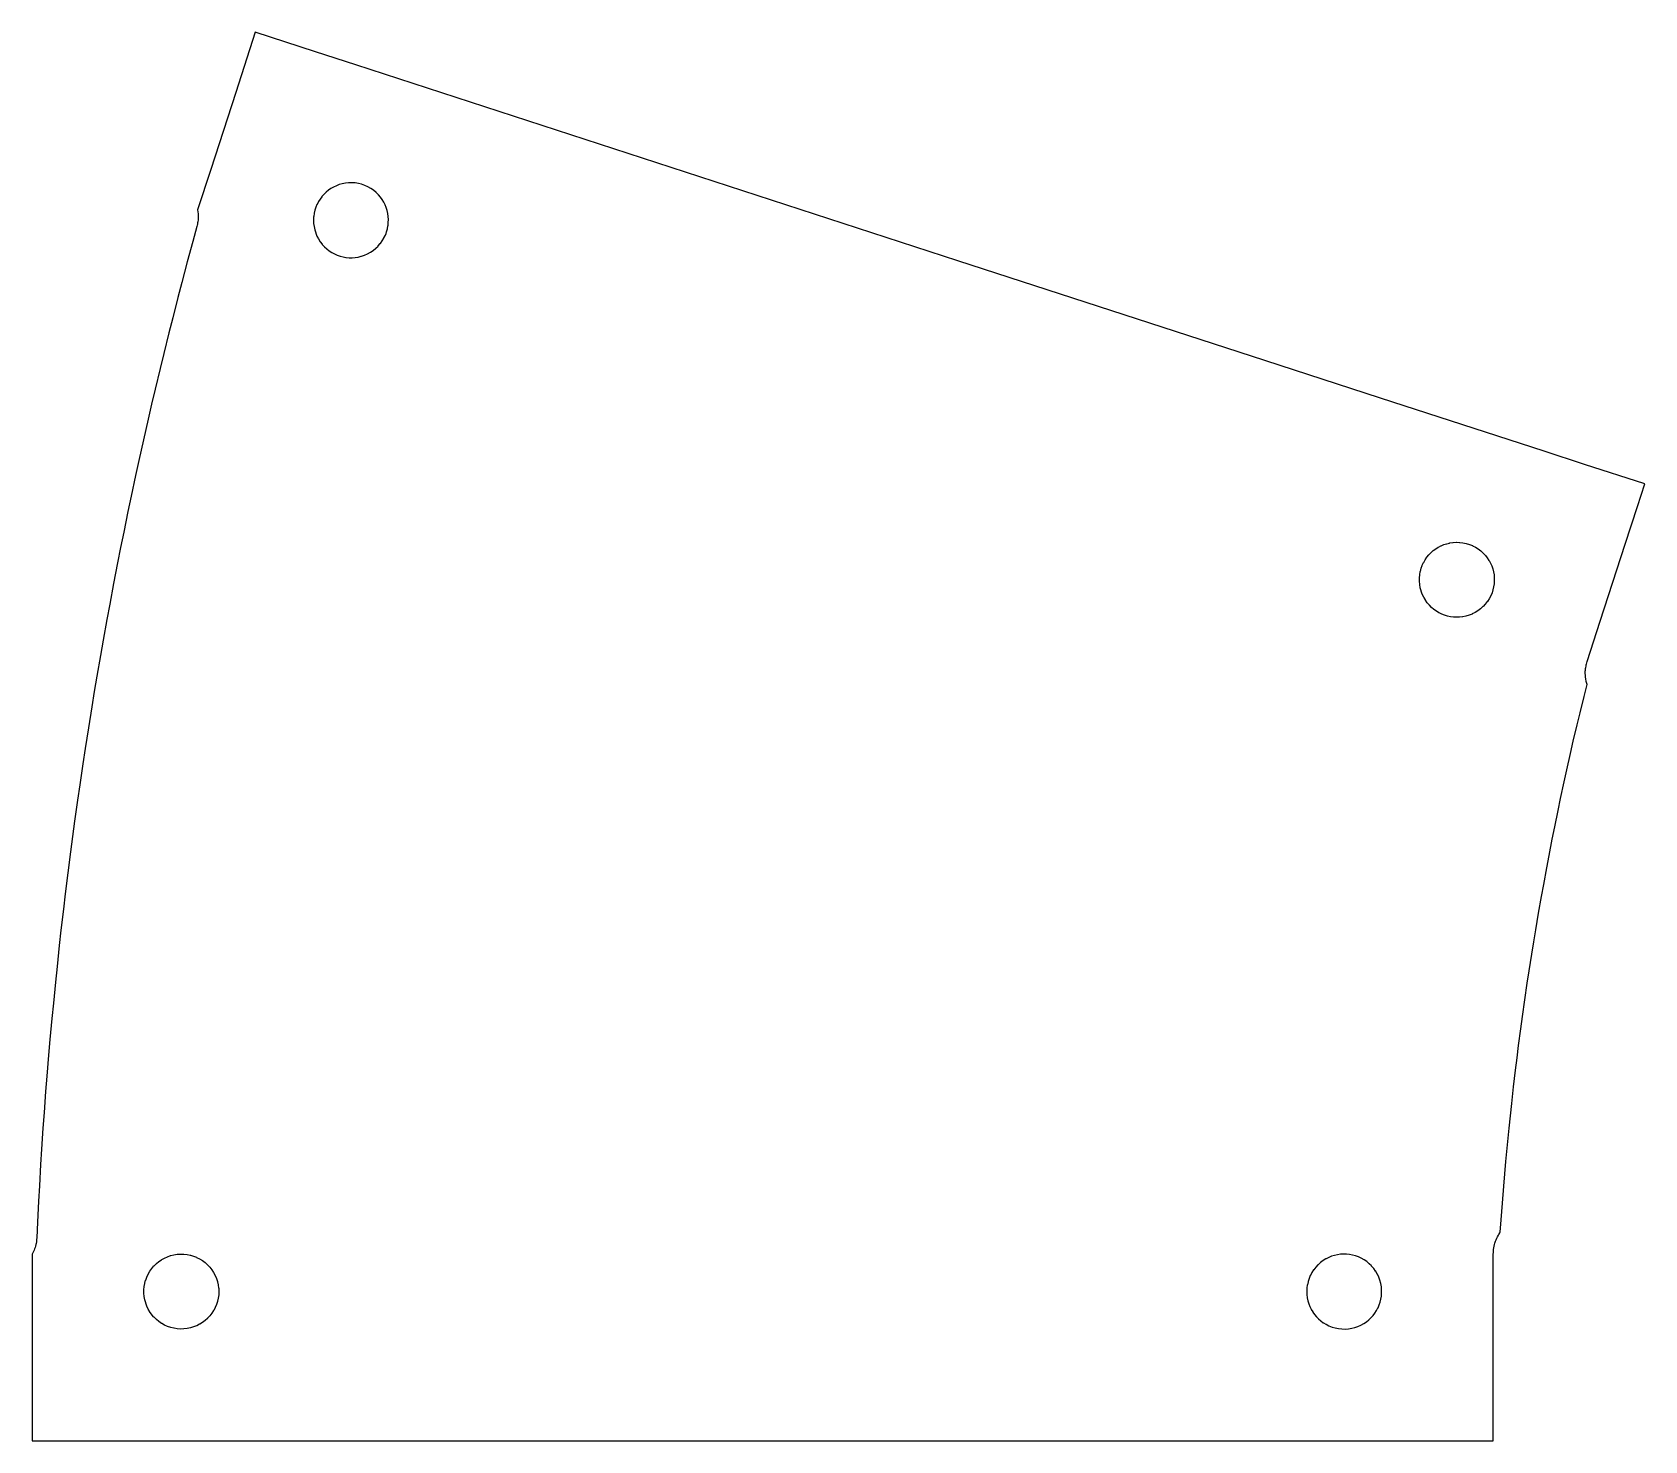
# Model space of a CAD drawing. Header units: millimetres. Extents: x 0 to 215, y 0 to 188.
import ezdxf

# ---------------------------------------------------------------- set-up
doc = ezdxf.new("R2010")
doc.units = ezdxf.units.MM
doc.layers.add('Mesh_cs002', color=7, linetype='CONTINUOUS')

msp = doc.modelspace()

# ---------------------------------------------------------------- linework, layer by layer
at = {"layer": 'Mesh_cs002'}
for p, q in [((29.7585, 187.887, 5.1), (27.1493, 179.857, 5.1)), ((37.7885, 185.278, 5.1), (29.7585, 187.887, 5.1)), ((43.1779, 183.527, 5.1), (37.7885, 185.278, 5.1)), ((123.542, 157.415, 5.1), (43.1779, 183.527, 5.1)), ((27.1493, 179.857, 5.1), (23.815, 169.595, 5.1)), ((23.815, 169.595, 5.1), (22.0639, 164.206, 5.1)), ((38.6428, 165.951, 5.1), (38.4074, 165.633, 5.1)), ((38.6494, 165.958, 5.1), (38.6428, 165.951, 5.1)), ((38.9102, 166.256, 5.1), (38.6494, 165.958, 5.1)), ((38.9175, 166.263, 5.1), (38.9102, 166.256, 5.1)), ((39.2099, 166.546, 5.1), (38.9175, 166.263, 5.1)), ((39.525, 166.804, 5.1), (39.2099, 166.546, 5.1)), ((39.8606, 167.036, 5.1), (39.525, 166.804, 5.1)), ((40.2154, 167.241, 5.1), (39.8606, 167.036, 5.1)), ((40.5863, 167.416, 5.1), (40.2154, 167.241, 5.1)), ((40.9712, 167.561, 5.1), (40.5863, 167.416, 5.1)), ((41.3568, 167.671, 5.1), (40.9712, 167.561, 5.1)), ((41.7872, 167.756, 5.1), (41.3568, 167.671, 5.1)), ((42.2221, 167.802, 5.1), (41.7872, 167.756, 5.1)), ((42.6604, 167.81, 5.1), (42.2221, 167.802, 5.1)), ((43.0987, 167.78, 5.1), (42.6604, 167.81, 5.1)), ((43.5336, 167.711, 5.1), (43.0987, 167.78, 5.1)), ((43.9617, 167.604, 5.1), (43.5336, 167.711, 5.1)), ((44.3795, 167.459, 5.1), (43.9617, 167.604, 5.1)), ((44.7837, 167.278, 5.1), (44.3795, 167.459, 5.1)), ((45.171, 167.061, 5.1), (44.7837, 167.278, 5.1)), ((45.5382, 166.81, 5.1), (45.171, 167.061, 5.1)), ((45.8823, 166.526, 5.1), (45.5382, 166.81, 5.1)), ((46.1925, 166.221, 5.1), (45.8823, 166.526, 5.1)), ((46.2062, 166.206, 5.1), (46.1925, 166.221, 5.1)), ((46.4615, 165.908, 5.1), (46.2062, 166.206, 5.1)), ((46.4675, 165.899, 5.1), (46.4615, 165.908, 5.1)), ((46.7036, 165.572, 5.1), (46.4675, 165.899, 5.1)), ((22.0639, 164.206, 5.1), (22.1015, 163.946, 5.1)), ((22.1015, 163.946, 5.1), (22.1285, 163.686, 5.1)), ((22.1285, 163.686, 5.1), (22.1345, 163.651, 5.1)), ((22.1345, 163.651, 5.1), (22.1398, 163.581, 5.1)), ((22.1398, 163.581, 5.1), (22.1453, 163.335, 5.1)), ((37.6208, 163.734, 5.1), (37.5597, 163.304, 5.1)), ((37.623, 163.744, 5.1), (37.6208, 163.734, 5.1)), ((37.7224, 164.168, 5.1), (37.623, 163.744, 5.1)), ((37.7253, 164.177, 5.1), (37.7224, 164.168, 5.1)), ((37.8508, 164.56, 5.1), (37.7253, 164.177, 5.1)), ((38.0024, 164.923, 5.1), (37.8508, 164.56, 5.1)), ((38.0069, 164.932, 5.1), (38.0024, 164.923, 5.1)), ((38.1928, 165.29, 5.1), (38.0069, 164.932, 5.1)), ((38.4074, 165.633, 5.1), (38.1928, 165.29, 5.1)), ((46.9128, 165.227, 5.1), (46.7036, 165.572, 5.1)), ((47.09, 164.874, 5.1), (46.9128, 165.227, 5.1)), ((47.0938, 164.865, 5.1), (47.09, 164.874, 5.1)), ((47.2421, 164.498, 5.1), (47.0938, 164.865, 5.1)), ((47.2451, 164.489, 5.1), (47.2421, 164.498, 5.1)), ((47.3634, 164.111, 5.1), (47.2451, 164.489, 5.1)), ((47.3657, 164.101, 5.1), (47.3634, 164.111, 5.1)), ((47.453, 163.714, 5.1), (47.3657, 164.101, 5.1)), ((47.4545, 163.704, 5.1), (47.453, 163.714, 5.1)), ((47.5101, 163.311, 5.1), (47.4545, 163.704, 5.1)), ((21.9677, 161.959, 5.1), (21.4224, 159.955, 5.1)), ((22.0165, 162.155, 5.1), (21.9677, 161.959, 5.1)), ((22.0396, 162.256, 5.1), (22.0165, 162.155, 5.1)), ((22.0775, 162.464, 5.1), (22.0396, 162.256, 5.1)), ((22.0979, 162.585, 5.1), (22.0775, 162.464, 5.1)), ((22.1281, 162.85, 5.1), (22.0979, 162.585, 5.1)), ((22.1304, 162.869, 5.1), (22.1281, 162.85, 5.1)), ((22.134, 162.936, 5.1), (22.1304, 162.869, 5.1)), ((22.148, 163.23, 5.1), (22.134, 162.936, 5.1)), ((22.1453, 163.335, 5.1), (22.1478, 163.272, 5.1)), ((22.1478, 163.272, 5.1), (22.148, 163.23, 5.1)), ((37.5578, 163.284, 5.1), (37.5352, 162.851, 5.1)), ((37.5352, 162.851, 5.1), (37.5355, 162.841, 5.1)), ((37.5355, 162.841, 5.1), (37.5513, 162.409, 5.1)), ((37.5513, 162.409, 5.1), (37.5526, 162.398, 5.1)), ((37.5526, 162.398, 5.1), (37.6066, 161.969, 5.1)), ((37.5583, 163.294, 5.1), (37.5578, 163.284, 5.1)), ((37.5597, 163.304, 5.1), (37.5583, 163.294, 5.1)), ((37.6066, 161.969, 5.1), (37.6088, 161.958, 5.1)), ((37.6088, 161.958, 5.1), (37.7003, 161.537, 5.1)), ((37.7003, 161.537, 5.1), (37.7035, 161.527, 5.1)), ((37.7035, 161.527, 5.1), (37.8314, 161.116, 5.1)), ((47.2903, 161.267, 5.1), (47.3985, 161.653, 5.1)), ((47.3985, 161.653, 5.1), (47.4013, 161.663, 5.1)), ((47.4013, 161.663, 5.1), (47.48, 162.075, 5.1)), ((47.48, 162.075, 5.1), (47.4821, 162.086, 5.1)), ((47.4821, 162.086, 5.1), (47.5238, 162.484, 5.1)), ((47.5108, 163.3, 5.1), (47.5101, 163.311, 5.1)), ((47.5342, 162.903, 5.1), (47.5108, 163.3, 5.1)), ((47.5238, 162.484, 5.1), (47.5249, 162.494, 5.1)), ((47.5249, 162.494, 5.1), (47.534, 162.893, 5.1)), ((47.534, 162.893, 5.1), (47.5342, 162.903, 5.1)), ((21.4224, 159.955, 5.1), (20.6846, 157.243, 5.1)), ((37.8314, 161.116, 5.1), (37.8355, 161.106, 5.1)), ((37.8355, 161.106, 5.1), (37.9988, 160.709, 5.1)), ((37.9988, 160.709, 5.1), (38.0038, 160.699, 5.1)), ((38.0038, 160.699, 5.1), (38.2008, 160.319, 5.1)), ((38.2008, 160.319, 5.1), (38.2066, 160.31, 5.1)), ((38.2066, 160.31, 5.1), (38.4357, 159.949, 5.1)), ((38.4357, 159.949, 5.1), (38.4423, 159.94, 5.1)), ((38.4423, 159.94, 5.1), (38.7014, 159.602, 5.1)), ((38.7014, 159.602, 5.1), (38.7088, 159.594, 5.1)), ((38.7088, 159.594, 5.1), (39.0011, 159.275, 5.1)), ((39.0011, 159.275, 5.1), (39.0092, 159.267, 5.1)), ((39.0092, 159.267, 5.1), (39.3042, 158.996, 5.1)), ((45.8573, 159.075, 5.1), (46.1664, 159.375, 5.1)), ((46.1664, 159.375, 5.1), (46.1734, 159.382, 5.1)), ((46.1734, 159.382, 5.1), (46.4543, 159.708, 5.1)), ((46.4543, 159.708, 5.1), (46.4607, 159.715, 5.1)), ((46.4607, 159.715, 5.1), (46.7113, 160.063, 5.1)), ((46.7113, 160.063, 5.1), (46.7171, 160.072, 5.1)), ((46.7171, 160.072, 5.1), (46.9358, 160.439, 5.1)), ((46.9358, 160.439, 5.1), (46.9409, 160.448, 5.1)), ((46.9409, 160.448, 5.1), (47.1261, 160.832, 5.1)), ((47.1261, 160.832, 5.1), (47.1306, 160.842, 5.1)), ((47.1306, 160.842, 5.1), (47.2144, 161.05, 5.1)), ((47.2144, 161.05, 5.1), (47.2179, 161.06, 5.1)), ((47.2179, 161.06, 5.1), (47.2903, 161.267, 5.1)), ((20.6846, 157.243, 5.1), (19.9687, 154.525, 5.1)), ((39.3042, 158.996, 5.1), (39.6199, 158.75, 5.1)), ((39.6199, 158.75, 5.1), (39.6285, 158.744, 5.1)), ((39.6285, 158.744, 5.1), (39.9625, 158.525, 5.1)), ((39.9625, 158.525, 5.1), (39.9717, 158.519, 5.1)), ((39.9717, 158.519, 5.1), (40.3218, 158.329, 5.1)), ((40.3218, 158.329, 5.1), (40.3314, 158.324, 5.1)), ((40.3314, 158.324, 5.1), (40.6952, 158.163, 5.1)), ((40.6952, 158.163, 5.1), (40.7026, 158.16, 5.1)), ((40.7026, 158.16, 5.1), (40.71, 158.157, 5.1)), ((40.71, 158.157, 5.1), (41.0849, 158.027, 5.1)), ((41.0849, 158.027, 5.1), (41.0929, 158.025, 5.1)), ((41.0929, 158.025, 5.1), (41.4765, 157.925, 5.1)), ((41.4765, 157.925, 5.1), (41.4848, 157.924, 5.1)), ((41.4848, 157.924, 5.1), (41.8745, 157.856, 5.1)), ((41.8745, 157.856, 5.1), (41.8854, 157.854, 5.1)), ((41.8854, 157.854, 5.1), (42.2786, 157.819, 5.1)), ((42.2786, 157.819, 5.1), (42.2897, 157.818, 5.1)), ((42.2897, 157.818, 5.1), (42.6838, 157.814, 5.1)), ((42.6838, 157.814, 5.1), (42.6949, 157.815, 5.1)), ((42.6949, 157.815, 5.1), (43.0874, 157.843, 5.1)), ((43.0874, 157.843, 5.1), (43.0984, 157.844, 5.1)), ((43.0984, 157.844, 5.1), (43.4868, 157.903, 5.1)), ((43.4868, 157.903, 5.1), (43.4977, 157.906, 5.1)), ((43.4977, 157.906, 5.1), (43.9213, 158.008, 5.1)), ((43.9213, 158.008, 5.1), (43.9319, 158.011, 5.1)), ((43.9319, 158.011, 5.1), (44.3439, 158.151, 5.1)), ((44.3439, 158.151, 5.1), (44.3542, 158.155, 5.1)), ((44.3542, 158.155, 5.1), (44.7514, 158.33, 5.1)), ((44.7514, 158.33, 5.1), (44.7603, 158.335, 5.1)), ((44.7603, 158.335, 5.1), (45.1395, 158.544, 5.1)), ((45.1395, 158.544, 5.1), (45.1481, 158.549, 5.1)), ((45.1481, 158.549, 5.1), (45.5066, 158.791, 5.1)), ((45.5066, 158.791, 5.1), (45.5147, 158.797, 5.1)), ((45.5147, 158.797, 5.1), (45.8497, 159.069, 5.1)), ((45.8497, 159.069, 5.1), (45.8573, 159.075, 5.1)), ((164.506, 144.105, 5.1), (123.542, 157.415, 5.1)), ((19.9687, 154.525, 5.1), (19.4395, 152.516, 5.1)), ((19.4395, 152.516, 5.1), (18.7454, 149.793, 5.1)), ((18.7454, 149.793, 5.1), (18.2324, 147.78, 5.1)), ((18.2324, 147.78, 5.1), (17.5603, 145.051, 5.1)), ((17.5603, 145.051, 5.1), (17.0635, 143.033, 5.1)), ((17.0635, 143.033, 5.1), (16.4133, 140.299, 5.1)), ((179.939, 139.091, 5.1), (164.506, 144.105, 5.1)), ((16.4133, 140.299, 5.1), (15.9327, 138.278, 5.1)), ((15.9327, 138.278, 5.1), (15.4684, 136.253, 5.1)), ((201.795, 131.989, 5.1), (179.939, 139.091, 5.1)), ((15.4684, 136.253, 5.1), (14.8402, 133.514, 5.1)), ((14.8402, 133.514, 5.1), (14.2341, 130.769, 5.1)), ((207.184, 130.238, 5.1), (201.795, 131.989, 5.1)), ((14.2341, 130.769, 5.1), (13.786, 128.741, 5.1)), ((215.214, 127.629, 5.1), (207.184, 130.238, 5.1)), ((13.786, 128.741, 5.1), (13.202, 125.992, 5.1)), ((214.725, 126.123, 5.1), (215.214, 127.629, 5.1)), ((13.202, 125.992, 5.1), (12.7703, 123.96, 5.1)), ((214.236, 124.618, 5.1), (214.725, 126.123, 5.1)), ((12.7703, 123.96, 5.1), (12.2083, 121.206, 5.1)), ((212.605, 119.599, 5.1), (214.236, 124.618, 5.1)), ((12.2083, 121.206, 5.1), (11.793, 119.17, 5.1)), ((11.793, 119.17, 5.1), (11.394, 117.132, 5.1)), ((186.407, 118.18, 5.1), (186.683, 118.466, 5.1)), ((186.683, 118.466, 5.1), (186.69, 118.473, 5.1)), ((186.69, 118.473, 5.1), (186.989, 118.735, 5.1)), ((186.989, 118.735, 5.1), (186.996, 118.741, 5.1)), ((186.996, 118.741, 5.1), (187.314, 118.978, 5.1)), ((187.314, 118.978, 5.1), (187.322, 118.984, 5.1)), ((187.322, 118.984, 5.1), (187.658, 119.193, 5.1)), ((187.658, 119.193, 5.1), (187.666, 119.198, 5.1)), ((187.666, 119.198, 5.1), (188.017, 119.379, 5.1)), ((188.017, 119.379, 5.1), (188.026, 119.384, 5.1)), ((188.026, 119.384, 5.1), (188.389, 119.536, 5.1)), ((188.389, 119.536, 5.1), (188.398, 119.54, 5.1)), ((188.398, 119.54, 5.1), (188.772, 119.662, 5.1)), ((188.772, 119.662, 5.1), (188.782, 119.665, 5.1)), ((188.782, 119.665, 5.1), (189.164, 119.756, 5.1)), ((189.164, 119.756, 5.1), (189.174, 119.758, 5.1)), ((189.174, 119.758, 5.1), (189.184, 119.76, 5.1)), ((189.184, 119.76, 5.1), (189.614, 119.825, 5.1)), ((189.614, 119.825, 5.1), (189.625, 119.826, 5.1)), ((189.625, 119.826, 5.1), (190.059, 119.852, 5.1)), ((190.059, 119.852, 5.1), (190.07, 119.852, 5.1)), ((190.07, 119.852, 5.1), (190.504, 119.839, 5.1)), ((190.504, 119.839, 5.1), (190.515, 119.838, 5.1)), ((190.515, 119.838, 5.1), (190.945, 119.787, 5.1)), ((190.945, 119.787, 5.1), (190.956, 119.785, 5.1)), ((190.956, 119.785, 5.1), (191.378, 119.697, 5.1)), ((191.378, 119.697, 5.1), (191.389, 119.693, 5.1)), ((191.389, 119.693, 5.1), (191.802, 119.568, 5.1)), ((191.802, 119.568, 5.1), (191.812, 119.564, 5.1)), ((191.812, 119.564, 5.1), (192.211, 119.403, 5.1)), ((192.211, 119.403, 5.1), (192.221, 119.398, 5.1)), ((192.221, 119.398, 5.1), (192.603, 119.203, 5.1)), ((192.603, 119.203, 5.1), (192.613, 119.197, 5.1)), ((192.613, 119.197, 5.1), (192.976, 118.97, 5.1)), ((192.976, 118.97, 5.1), (192.984, 118.963, 5.1)), ((192.984, 118.963, 5.1), (193.325, 118.706, 5.1)), ((193.325, 118.706, 5.1), (193.334, 118.698, 5.1)), ((193.334, 118.698, 5.1), (193.65, 118.413, 5.1)), ((193.65, 118.413, 5.1), (193.657, 118.405, 5.1)), ((193.657, 118.405, 5.1), (193.948, 118.091, 5.1)), ((209.271, 109.337, 5.1), (212.605, 119.599, 5.1)), ((11.394, 117.132, 5.1), (10.8542, 114.373, 5.1)), ((185.321, 116.188, 5.1), (185.384, 116.398, 5.1)), ((185.384, 116.398, 5.1), (185.523, 116.774, 5.1)), ((185.523, 116.774, 5.1), (185.527, 116.784, 5.1)), ((185.527, 116.784, 5.1), (185.706, 117.163, 5.1)), ((185.706, 117.163, 5.1), (185.71, 117.173, 5.1)), ((185.71, 117.173, 5.1), (185.91, 117.519, 5.1)), ((185.91, 117.519, 5.1), (185.915, 117.528, 5.1)), ((185.915, 117.528, 5.1), (186.142, 117.856, 5.1)), ((186.142, 117.856, 5.1), (186.148, 117.865, 5.1)), ((186.148, 117.865, 5.1), (186.401, 118.172, 5.1)), ((186.401, 118.172, 5.1), (186.407, 118.18, 5.1)), ((193.948, 118.091, 5.1), (194.195, 117.775, 5.1)), ((194.195, 117.775, 5.1), (194.202, 117.767, 5.1)), ((194.202, 117.767, 5.1), (194.422, 117.432, 5.1)), ((194.422, 117.432, 5.1), (194.428, 117.423, 5.1)), ((194.428, 117.423, 5.1), (194.619, 117.072, 5.1)), ((194.619, 117.072, 5.1), (194.624, 117.063, 5.1)), ((194.624, 117.063, 5.1), (194.786, 116.698, 5.1)), ((194.786, 116.698, 5.1), (194.79, 116.689, 5.1)), ((194.79, 116.689, 5.1), (194.921, 116.313, 5.1)), ((194.921, 116.313, 5.1), (194.924, 116.303, 5.1)), ((194.924, 116.303, 5.1), (195.024, 115.919, 5.1)), ((10.8542, 114.373, 5.1), (10.3366, 111.611, 5.1)), ((185.143, 114.655, 5.1), (185.145, 115.083, 5.1)), ((185.144, 114.645, 5.1), (185.143, 114.655, 5.1)), ((185.18, 114.217, 5.1), (185.144, 114.645, 5.1)), ((185.145, 115.094, 5.1), (185.184, 115.52, 5.1)), ((185.145, 115.083, 5.1), (185.145, 115.094, 5.1)), ((185.181, 114.207, 5.1), (185.18, 114.217, 5.1)), ((185.255, 113.782, 5.1), (185.181, 114.207, 5.1)), ((185.184, 115.52, 5.1), (185.185, 115.53, 5.1)), ((185.185, 115.53, 5.1), (185.261, 115.95, 5.1)), ((185.261, 115.95, 5.1), (185.263, 115.96, 5.1)), ((185.263, 115.96, 5.1), (185.318, 116.178, 5.1)), ((185.318, 116.178, 5.1), (185.321, 116.188, 5.1)), ((195.024, 115.919, 5.1), (195.026, 115.909, 5.1)), ((195.026, 115.909, 5.1), (195.094, 115.518, 5.1)), ((195.108, 114.295, 5.1), (195.048, 113.906, 5.1)), ((195.094, 115.518, 5.1), (195.096, 115.508, 5.1)), ((195.096, 115.508, 5.1), (195.132, 115.114, 5.1)), ((195.109, 114.305, 5.1), (195.108, 114.295, 5.1)), ((195.137, 114.699, 5.1), (195.109, 114.305, 5.1)), ((195.132, 115.114, 5.1), (195.133, 115.104, 5.1)), ((195.133, 115.104, 5.1), (195.137, 114.709, 5.1)), ((195.137, 114.709, 5.1), (195.137, 114.699, 5.1)), ((185.257, 113.773, 5.1), (185.255, 113.782, 5.1)), ((185.368, 113.356, 5.1), (185.257, 113.773, 5.1)), ((185.371, 113.346, 5.1), (185.368, 113.356, 5.1)), ((185.52, 112.94, 5.1), (185.371, 113.346, 5.1)), ((185.523, 112.931, 5.1), (185.52, 112.94, 5.1)), ((185.707, 112.538, 5.1), (185.523, 112.931, 5.1)), ((185.712, 112.529, 5.1), (185.707, 112.538, 5.1)), ((185.93, 112.154, 5.1), (185.712, 112.529, 5.1)), ((185.936, 112.145, 5.1), (185.93, 112.154, 5.1)), ((186.187, 111.79, 5.1), (185.936, 112.145, 5.1)), ((194.201, 111.937, 5.1), (193.934, 111.597, 5.1)), ((194.207, 111.945, 5.1), (194.201, 111.937, 5.1)), ((194.443, 112.309, 5.1), (194.207, 111.945, 5.1)), ((194.449, 112.317, 5.1), (194.443, 112.309, 5.1)), ((194.453, 112.326, 5.1), (194.449, 112.317, 5.1)), ((194.657, 112.71, 5.1), (194.453, 112.326, 5.1)), ((194.661, 112.719, 5.1), (194.657, 112.71, 5.1)), ((194.829, 113.121, 5.1), (194.661, 112.719, 5.1)), ((194.954, 113.504, 5.1), (194.833, 113.13, 5.1)), ((194.956, 113.513, 5.1), (194.954, 113.504, 5.1)), ((195.047, 113.896, 5.1), (194.956, 113.513, 5.1)), ((195.048, 113.906, 5.1), (195.047, 113.896, 5.1)), ((10.3366, 111.611, 5.1), (9.95406, 109.569, 5.1)), ((186.194, 111.781, 5.1), (186.187, 111.79, 5.1)), ((186.476, 111.449, 5.1), (186.194, 111.781, 5.1)), ((186.484, 111.441, 5.1), (186.476, 111.449, 5.1)), ((186.763, 111.165, 5.1), (186.484, 111.441, 5.1)), ((186.771, 111.157, 5.1), (186.763, 111.165, 5.1)), ((187.072, 110.904, 5.1), (186.771, 111.157, 5.1)), ((187.081, 110.897, 5.1), (187.072, 110.904, 5.1)), ((187.402, 110.668, 5.1), (187.081, 110.897, 5.1)), ((187.411, 110.662, 5.1), (187.402, 110.668, 5.1)), ((187.751, 110.46, 5.1), (187.411, 110.662, 5.1)), ((187.76, 110.455, 5.1), (187.751, 110.46, 5.1)), ((188.115, 110.28, 5.1), (187.76, 110.455, 5.1)), ((188.123, 110.277, 5.1), (188.115, 110.28, 5.1)), ((188.492, 110.132, 5.1), (188.123, 110.277, 5.1)), ((188.5, 110.129, 5.1), (188.492, 110.132, 5.1)), ((188.88, 110.014, 5.1), (188.5, 110.129, 5.1)), ((188.887, 110.012, 5.1), (188.88, 110.014, 5.1)), ((188.895, 110.01, 5.1), (188.887, 110.012, 5.1)), ((189.284, 109.926, 5.1), (188.895, 110.01, 5.1)), ((189.294, 109.925, 5.1), (189.284, 109.926, 5.1)), ((189.689, 109.873, 5.1), (189.294, 109.925, 5.1)), ((189.7, 109.872, 5.1), (189.689, 109.873, 5.1)), ((190.099, 109.853, 5.1), (189.7, 109.872, 5.1)), ((190.11, 109.853, 5.1), (190.099, 109.853, 5.1)), ((190.51, 109.866, 5.1), (190.11, 109.853, 5.1)), ((190.908, 109.912, 5.1), (190.51, 109.866, 5.1)), ((190.919, 109.914, 5.1), (190.908, 109.912, 5.1)), ((191.343, 110, 5.1), (190.919, 109.914, 5.1)), ((191.354, 110.002, 5.1), (191.343, 110, 5.1)), ((191.762, 110.124, 5.1), (191.354, 110.002, 5.1)), ((191.773, 110.127, 5.1), (191.762, 110.124, 5.1)), ((192.17, 110.284, 5.1), (191.773, 110.127, 5.1)), ((192.18, 110.288, 5.1), (192.17, 110.284, 5.1)), ((192.563, 110.48, 5.1), (192.18, 110.288, 5.1)), ((192.573, 110.485, 5.1), (192.563, 110.48, 5.1)), ((192.938, 110.71, 5.1), (192.573, 110.485, 5.1)), ((192.948, 110.716, 5.1), (192.938, 110.71, 5.1)), ((193.292, 110.973, 5.1), (192.948, 110.716, 5.1)), ((193.301, 110.98, 5.1), (193.292, 110.973, 5.1)), ((193.623, 111.266, 5.1), (193.301, 110.98, 5.1)), ((193.631, 111.274, 5.1), (193.623, 111.266, 5.1)), ((193.926, 111.589, 5.1), (193.631, 111.274, 5.1)), ((193.934, 111.597, 5.1), (193.926, 111.589, 5.1)), ((9.95406, 109.569, 5.1), (9.45869, 106.802, 5.1)), ((207.52, 103.948, 5.1), (209.271, 109.337, 5.1)), ((9.45869, 106.802, 5.1), (9.09254, 104.758, 5.1)), ((9.09254, 104.758, 5.1), (8.61943, 101.987, 5.1)), ((207.335, 103.12, 5.1), (207.374, 103.364, 5.1)), ((207.374, 103.364, 5.1), (207.411, 103.561, 5.1)), ((207.411, 103.561, 5.1), (207.426, 103.614, 5.1)), ((207.426, 103.614, 5.1), (207.52, 103.948, 5.1)), ((8.61943, 101.987, 5.1), (8.26974, 99.9394, 5.1)), ((207.275, 102.395, 5.1), (207.276, 102.483, 5.1)), ((207.288, 102.074, 5.1), (207.275, 102.395, 5.1)), ((207.276, 102.483, 5.1), (207.277, 102.523, 5.1)), ((207.277, 102.523, 5.1), (207.281, 102.631, 5.1)), ((207.281, 102.631, 5.1), (207.282, 102.671, 5.1)), ((207.282, 102.671, 5.1), (207.29, 102.778, 5.1)), ((207.29, 102.025, 5.1), (207.288, 102.074, 5.1)), ((207.29, 102.778, 5.1), (207.295, 102.841, 5.1)), ((207.318, 101.772, 5.1), (207.29, 102.025, 5.1)), ((207.295, 102.841, 5.1), (207.304, 102.942, 5.1)), ((207.304, 102.942, 5.1), (207.312, 103.004, 5.1)), ((207.312, 103.004, 5.1), (207.323, 103.065, 5.1)), ((207.33, 101.664, 5.1), (207.318, 101.772, 5.1)), ((207.323, 103.065, 5.1), (207.335, 103.12, 5.1)), ((207.334, 101.641, 5.1), (207.33, 101.664, 5.1)), ((207.402, 101.288, 5.1), (207.334, 101.641, 5.1)), ((207.436, 101.151, 5.1), (207.402, 101.288, 5.1)), ((207.511, 100.886, 5.1), (207.436, 101.151, 5.1)), ((8.26974, 99.9394, 5.1), (7.93652, 97.8889, 5.1)), ((206.576, 97.1004, 5.1), (207.114, 99.2769, 5.1)), ((207.114, 99.2769, 5.1), (207.511, 100.886, 5.1)), ((7.93652, 97.8889, 5.1), (7.48569, 95.1148, 5.1)), ((206.194, 95.4879, 5.1), (206.576, 97.1004, 5.1)), ((7.48569, 95.1148, 5.1), (7.05718, 92.337, 5.1)), ((205.678, 93.3064, 5.1), (206.194, 95.4879, 5.1)), ((205.311, 91.6904, 5.1), (205.678, 93.3064, 5.1)), ((7.05718, 92.337, 5.1), (6.74046, 90.2839, 5.1)), ((204.815, 89.5041, 5.1), (205.311, 91.6904, 5.1)), ((6.74046, 90.2839, 5.1), (6.3343, 87.5029, 5.1)), ((204.463, 87.8848, 5.1), (204.815, 89.5041, 5.1)), ((6.3343, 87.5029, 5.1), (6.03409, 85.4473, 5.1)), ((203.988, 85.6939, 5.1), (204.463, 87.8848, 5.1)), ((6.03409, 85.4473, 5.1), (5.65029, 82.6631, 5.1)), ((203.197, 81.876, 5.1), (203.652, 84.0713, 5.1)), ((203.652, 84.0713, 5.1), (203.988, 85.6939, 5.1)), ((5.65029, 82.6631, 5.1), (5.36662, 80.6051, 5.1)), ((202.876, 80.2503, 5.1), (203.197, 81.876, 5.1)), ((5.36662, 80.6051, 5.1), (5.0995, 78.545, 5.1)), ((202.442, 78.0508, 5.1), (202.876, 80.2503, 5.1)), ((5.0995, 78.545, 5.1), (4.7381, 75.7578, 5.1)), ((202.136, 76.4221, 5.1), (202.442, 78.0508, 5.1)), ((4.7381, 75.7578, 5.1), (4.39912, 72.9677, 5.1)), ((201.723, 74.2186, 5.1), (202.136, 76.4221, 5.1)), ((201.433, 72.5871, 5.1), (201.723, 74.2186, 5.1)), ((4.39912, 72.9677, 5.1), (4.14857, 70.9055, 5.1)), ((201.041, 70.3798, 5.1), (201.433, 72.5871, 5.1)), ((4.14857, 70.9055, 5.1), (3.83203, 68.1128, 5.1)), ((200.669, 68.1689, 5.1), (201.041, 70.3798, 5.1)), ((3.83203, 68.1128, 5.1), (3.59806, 66.0486, 5.1)), ((200.394, 66.5348, 5.1), (200.669, 68.1689, 5.1)), ((3.59806, 66.0486, 5.1), (3.30399, 63.2535, 5.1)), ((199.785, 62.6838, 5.1), (200.135, 64.8981, 5.1)), ((200.135, 64.8981, 5.1), (200.394, 66.5348, 5.1)), ((3.30399, 63.2535, 5.1), (3.08662, 61.1875, 5.1)), ((199.541, 61.0448, 5.1), (199.785, 62.6838, 5.1)), ((3.08662, 61.1875, 5.1), (2.81502, 58.3901, 5.1)), ((199.211, 58.8273, 5.1), (199.541, 61.0448, 5.1)), ((2.81502, 58.3901, 5.1), (2.61428, 56.3224, 5.1)), ((198.902, 56.6067, 5.1), (199.211, 58.8273, 5.1)), ((2.61428, 56.3224, 5.1), (2.36518, 53.5229, 5.1)), ((198.674, 54.9655, 5.1), (198.902, 56.6067, 5.1)), ((198.386, 52.7421, 5.1), (198.674, 54.9655, 5.1)), ((2.36518, 53.5229, 5.1), (2.18106, 51.4537, 5.1)), ((198.173, 51.0988, 5.1), (198.386, 52.7421, 5.1)), ((2.18106, 51.4537, 5.1), (1.95447, 48.6523, 5.1)), ((197.976, 49.4535, 5.1), (198.173, 51.0988, 5.1)), ((1.95447, 48.6523, 5.1), (1.78699, 46.5816, 5.1)), ((197.709, 47.2275, 5.1), (197.976, 49.4535, 5.1)), ((1.78699, 46.5816, 5.1), (1.58293, 43.7785, 5.1)), ((197.463, 44.9991, 5.1), (197.709, 47.2275, 5.1)), ((1.58293, 43.7785, 5.1), (1.43211, 41.7066, 5.1)), ((197.115, 41.7034, 5.1), (197.282, 43.3521, 5.1)), ((197.282, 43.3521, 5.1), (197.463, 44.9991, 5.1)), ((1.43211, 41.7066, 5.1), (1.25059, 38.9019, 5.1)), ((196.891, 39.4727, 5.1), (197.115, 41.7034, 5.1)), ((1.25059, 38.9019, 5.1), (1.11642, 36.8288, 5.1)), ((196.687, 37.2401, 5.1), (196.891, 39.4727, 5.1)), ((1.11642, 36.8288, 5.1), (0.95746, 34.0228, 5.1)), ((196.536, 35.5899, 5.1), (196.687, 37.2401, 5.1)), ((196.401, 33.9384, 5.1), (196.536, 35.5899, 5.1)), ((0.95746, 34.0228, 5.1), (0.83996, 31.9487, 5.1)), ((196.219, 31.7039, 5.1), (196.401, 33.9384, 5.1)), ((0.83996, 31.9487, 5.1), (0.70356, 29.1414, 5.1)), ((196.057, 29.4678, 5.1), (196.219, 31.7039, 5.1)), ((0.70356, 29.1414, 5.1), (0.60275, 27.0665, 5.1)), ((195.938, 27.8151, 5.1), (196.057, 29.4678, 5.1)), ((0.42475, 25.9489, 5.1), (0.37588, 25.7959, 5.1)), ((0.47505, 26.1603, 5.1), (0.42475, 25.9489, 5.1)), ((0.51222, 26.3166, 5.1), (0.47505, 26.1603, 5.1)), ((0.5464, 26.5312, 5.1), (0.51222, 26.3166, 5.1)), ((0.57166, 26.6898, 5.1), (0.5464, 26.5312, 5.1)), ((0.58487, 26.8499, 5.1), (0.57166, 26.6898, 5.1)), ((0.60275, 27.0665, 5.1), (0.58487, 26.8499, 5.1)), ((195.073, 25.7494, 5.1), (195.111, 25.9344, 5.1)), ((195.111, 25.9344, 5.1), (195.168, 26.1837, 5.1)), ((195.168, 26.1837, 5.1), (195.222, 26.364, 5.1)), ((195.222, 26.364, 5.1), (195.301, 26.6073, 5.1)), ((195.301, 26.6073, 5.1), (195.371, 26.7816, 5.1)), ((195.371, 26.7816, 5.1), (195.47, 27.017, 5.1)), ((195.47, 27.017, 5.1), (195.556, 27.1841, 5.1)), ((195.556, 27.1841, 5.1), (195.676, 27.4097, 5.1)), ((195.676, 27.4097, 5.1), (195.735, 27.5078, 5.1)), ((195.735, 27.5078, 5.1), (195.874, 27.7219, 5.1)), ((195.874, 27.7219, 5.1), (195.938, 27.8151, 5.1)), ((0.07276, 25.0467, 5.1), (0, 24.9, 5.1)), ((0, 24.9, 5.1), (0, 19.2333, 5.1)), ((0.16791, 25.2386, 5.1), (0.07276, 25.0467, 5.1)), ((0.24948, 25.44, 5.1), (0.16791, 25.2386, 5.1)), ((0.30976, 25.5889, 5.1), (0.24948, 25.44, 5.1)), ((0.37588, 25.7959, 5.1), (0.30976, 25.5889, 5.1)), ((16.5671, 23.6271, 5.1), (16.9008, 23.9003, 5.1)), ((16.9008, 23.9003, 5.1), (16.9096, 23.9071, 5.1)), ((16.9096, 23.9071, 5.1), (17.2662, 24.1497, 5.1)), ((17.2662, 24.1497, 5.1), (17.2755, 24.1558, 5.1)), ((17.2755, 24.1558, 5.1), (17.6521, 24.3659, 5.1)), ((17.6521, 24.3659, 5.1), (17.6619, 24.3711, 5.1)), ((17.6619, 24.3711, 5.1), (18.0556, 24.5471, 5.1)), ((18.0556, 24.5471, 5.1), (18.0659, 24.5514, 5.1)), ((18.0659, 24.5514, 5.1), (18.4736, 24.6919, 5.1)), ((18.4736, 24.6919, 5.1), (18.4842, 24.6953, 5.1)), ((18.4842, 24.6953, 5.1), (18.9028, 24.7993, 5.1)), ((18.9028, 24.7993, 5.1), (18.9136, 24.8017, 5.1)), ((18.9136, 24.8017, 5.1), (19.3397, 24.8682, 5.1)), ((19.3397, 24.8682, 5.1), (19.3507, 24.8697, 5.1)), ((19.3507, 24.8697, 5.1), (19.7811, 24.8983, 5.1)), ((19.7811, 24.8983, 5.1), (19.7922, 24.8988, 5.1)), ((19.7922, 24.8988, 5.1), (20.2233, 24.8893, 5.1)), ((20.2233, 24.8893, 5.1), (20.2342, 24.8888, 5.1)), ((20.2342, 24.8888, 5.1), (20.6629, 24.8412, 5.1)), ((20.6629, 24.8412, 5.1), (20.6737, 24.8398, 5.1)), ((20.6737, 24.8398, 5.1), (21.0964, 24.7545, 5.1)), ((21.0964, 24.7545, 5.1), (21.1071, 24.7521, 5.1)), ((21.1071, 24.7521, 5.1), (21.5206, 24.6298, 5.1)), ((21.5206, 24.6298, 5.1), (21.531, 24.6265, 5.1)), ((21.531, 24.6265, 5.1), (21.9322, 24.4681, 5.1)), ((21.9322, 24.4681, 5.1), (21.9422, 24.4639, 5.1)), ((21.9422, 24.4639, 5.1), (22.3278, 24.2707, 5.1)), ((22.3278, 24.2707, 5.1), (22.3375, 24.2656, 5.1)), ((22.3375, 24.2656, 5.1), (22.7044, 24.0391, 5.1)), ((22.7044, 24.0391, 5.1), (22.7136, 24.0332, 5.1)), ((22.7136, 24.0332, 5.1), (23.0592, 23.7751, 5.1)), ((23.0592, 23.7751, 5.1), (23.0678, 23.7685, 5.1)), ((23.0678, 23.7685, 5.1), (23.3892, 23.4808, 5.1)), ((171.931, 23.7669, 5.1), (171.607, 23.4777, 5.1)), ((171.939, 23.7742, 5.1), (171.931, 23.7669, 5.1)), ((172.288, 24.034, 5.1), (171.939, 23.7742, 5.1)), ((172.297, 24.0405, 5.1), (172.288, 24.034, 5.1)), ((172.668, 24.2685, 5.1), (172.297, 24.0405, 5.1)), ((172.678, 24.2742, 5.1), (172.668, 24.2685, 5.1)), ((173.029, 24.4507, 5.1), (172.678, 24.2742, 5.1)), ((173.039, 24.4554, 5.1), (173.029, 24.4507, 5.1)), ((173.404, 24.6033, 5.1), (173.039, 24.4554, 5.1)), ((173.414, 24.6071, 5.1), (173.404, 24.6033, 5.1)), ((173.79, 24.7252, 5.1), (173.414, 24.6071, 5.1)), ((173.801, 24.7282, 5.1), (173.79, 24.7252, 5.1)), ((174.186, 24.8156, 5.1), (173.801, 24.7282, 5.1)), ((174.197, 24.8176, 5.1), (174.186, 24.8156, 5.1)), ((174.588, 24.8737, 5.1), (174.197, 24.8176, 5.1)), ((174.597, 24.8745, 5.1), (174.588, 24.8737, 5.1)), ((174.992, 24.8987, 5.1), (174.597, 24.8745, 5.1)), ((175.001, 24.899, 5.1), (174.992, 24.8987, 5.1)), ((175.397, 24.8909, 5.1), (175.001, 24.899, 5.1)), ((175.405, 24.8907, 5.1), (175.397, 24.8909, 5.1)), ((175.413, 24.8899, 5.1), (175.405, 24.8907, 5.1)), ((175.809, 24.8495, 5.1), (175.413, 24.8899, 5.1)), ((175.82, 24.8476, 5.1), (175.809, 24.8495, 5.1)), ((176.211, 24.7749, 5.1), (175.82, 24.8476, 5.1)), ((176.222, 24.7721, 5.1), (176.211, 24.7749, 5.1)), ((176.607, 24.6675, 5.1), (176.222, 24.7721, 5.1)), ((176.617, 24.6637, 5.1), (176.607, 24.6675, 5.1)), ((176.993, 24.5276, 5.1), (176.617, 24.6637, 5.1)), ((177.358, 24.3607, 5.1), (176.993, 24.5276, 5.1)), ((177.368, 24.3561, 5.1), (177.358, 24.3607, 5.1)), ((177.745, 24.1429, 5.1), (177.368, 24.3561, 5.1)), ((177.754, 24.1374, 5.1), (177.745, 24.1429, 5.1)), ((178.105, 23.8957, 5.1), (177.754, 24.1374, 5.1)), ((178.114, 23.8894, 5.1), (178.105, 23.8957, 5.1)), ((178.443, 23.6173, 5.1), (178.114, 23.8894, 5.1)), ((195, 24.9, 5.1), (195.009, 25.0924, 5.1)), ((195, 19.2333, 5.1), (195, 24.9, 5.1)), ((195.009, 25.0924, 5.1), (195.018, 25.3264, 5.1)), ((195.018, 25.3264, 5.1), (195.039, 25.4961, 5.1)), ((195.039, 25.4961, 5.1), (195.073, 25.7494, 5.1)), ((15.1386, 21.426, 5.1), (15.2881, 21.8305, 5.1)), ((15.2881, 21.8305, 5.1), (15.2921, 21.8409, 5.1)), ((15.2921, 21.8409, 5.1), (15.4767, 22.2306, 5.1)), ((15.4767, 22.2306, 5.1), (15.4817, 22.2406, 5.1)), ((15.4817, 22.2406, 5.1), (15.7001, 22.6124, 5.1)), ((15.7001, 22.6124, 5.1), (15.7058, 22.6219, 5.1)), ((15.7058, 22.6219, 5.1), (15.9562, 22.9731, 5.1)), ((15.9562, 22.9731, 5.1), (15.9629, 22.982, 5.1)), ((15.9629, 22.982, 5.1), (16.2433, 23.3096, 5.1)), ((16.2433, 23.3096, 5.1), (16.2507, 23.3179, 5.1)), ((16.2507, 23.3179, 5.1), (16.559, 23.6195, 5.1)), ((16.559, 23.6195, 5.1), (16.5671, 23.6271, 5.1)), ((23.3892, 23.4808, 5.1), (23.3972, 23.4735, 5.1)), ((23.3972, 23.4735, 5.1), (23.6919, 23.1585, 5.1)), ((23.6919, 23.1585, 5.1), (23.6992, 23.1505, 5.1)), ((23.6992, 23.1505, 5.1), (23.9649, 22.8108, 5.1)), ((23.9649, 22.8108, 5.1), (23.9716, 22.8021, 5.1)), ((23.9716, 22.8021, 5.1), (24.2062, 22.4403, 5.1)), ((24.2062, 22.4403, 5.1), (24.212, 22.4311, 5.1)), ((24.212, 22.4311, 5.1), (24.4138, 22.0499, 5.1)), ((24.4138, 22.0499, 5.1), (24.4188, 22.0402, 5.1)), ((24.4188, 22.0402, 5.1), (24.586, 21.6427, 5.1)), ((24.586, 21.6427, 5.1), (24.5902, 21.6326, 5.1)), ((24.5902, 21.6326, 5.1), (24.7217, 21.2218, 5.1)), ((170.41, 21.632, 5.1), (170.279, 21.2237, 5.1)), ((170.413, 21.6414, 5.1), (170.41, 21.632, 5.1)), ((170.58, 22.0374, 5.1), (170.413, 21.6414, 5.1)), ((170.584, 22.0465, 5.1), (170.58, 22.0374, 5.1)), ((170.786, 22.427, 5.1), (170.584, 22.0465, 5.1)), ((170.791, 22.4358, 5.1), (170.786, 22.427, 5.1)), ((171.025, 22.7978, 5.1), (170.791, 22.4358, 5.1)), ((171.031, 22.806, 5.1), (171.025, 22.7978, 5.1)), ((171.298, 23.1465, 5.1), (171.031, 22.806, 5.1)), ((171.304, 23.1543, 5.1), (171.298, 23.1465, 5.1)), ((171.6, 23.4705, 5.1), (171.304, 23.1543, 5.1)), ((171.607, 23.4777, 5.1), (171.6, 23.4705, 5.1)), ((178.452, 23.6102, 5.1), (178.443, 23.6173, 5.1)), ((178.757, 23.3096, 5.1), (178.452, 23.6102, 5.1)), ((178.764, 23.3018, 5.1), (178.757, 23.3096, 5.1)), ((179.042, 22.9748, 5.1), (178.764, 23.3018, 5.1)), ((179.049, 22.9663, 5.1), (179.042, 22.9748, 5.1)), ((179.298, 22.6155, 5.1), (179.049, 22.9663, 5.1)), ((179.304, 22.6063, 5.1), (179.298, 22.6155, 5.1)), ((179.521, 22.2342, 5.1), (179.304, 22.6063, 5.1)), ((179.527, 22.2245, 5.1), (179.521, 22.2342, 5.1)), ((179.711, 21.8337, 5.1), (179.527, 22.2245, 5.1)), ((179.715, 21.8236, 5.1), (179.711, 21.8337, 5.1)), ((179.864, 21.4173, 5.1), (179.715, 21.8236, 5.1)), ((14.9048, 19.6807, 5.1), (14.9048, 20.1119, 5.1)), ((14.9056, 19.6696, 5.1), (14.9048, 19.6807, 5.1)), ((14.905, 20.123, 5.1), (14.9431, 20.5526, 5.1)), ((14.9438, 19.24, 5.1), (14.9056, 19.6696, 5.1)), ((14.9431, 20.5526, 5.1), (14.9443, 20.5637, 5.1)), ((14.9443, 20.5637, 5.1), (15.0202, 20.9882, 5.1)), ((15.0202, 20.9882, 5.1), (15.0223, 20.9991, 5.1)), ((15.0223, 20.9991, 5.1), (15.1355, 21.4153, 5.1)), ((15.1355, 21.4153, 5.1), (15.1386, 21.426, 5.1)), ((24.7217, 21.2218, 5.1), (24.7249, 21.2115, 5.1)), ((24.7249, 21.2115, 5.1), (24.8196, 20.7907, 5.1)), ((24.8196, 20.7907, 5.1), (24.8219, 20.78, 5.1)), ((24.8219, 20.78, 5.1), (24.879, 20.3526, 5.1)), ((24.8804, 19.458, 5.1), (24.8233, 19.0306, 5.1)), ((24.879, 20.3526, 5.1), (24.8804, 20.3417, 5.1)), ((24.8804, 20.3417, 5.1), (24.8995, 19.9109, 5.1)), ((24.8809, 19.4691, 5.1), (24.8804, 19.458, 5.1)), ((24.9, 19.9, 5.1), (24.8809, 19.4691, 5.1)), ((24.8995, 19.9109, 5.1), (24.9, 19.9, 5.1)), ((170.105, 20.1191, 5.1), (170.1, 19.9, 5.1)), ((170.1, 19.9, 5.1), (170.117, 19.4989, 5.1)), ((170.121, 20.3535, 5.1), (170.105, 20.1293, 5.1)), ((170.105, 20.1293, 5.1), (170.105, 20.1191, 5.1)), ((170.117, 19.4989, 5.1), (170.117, 19.4886, 5.1)), ((170.117, 19.4886, 5.1), (170.169, 19.0724, 5.1)), ((170.122, 20.3639, 5.1), (170.121, 20.3535, 5.1)), ((170.179, 20.7868, 5.1), (170.122, 20.3639, 5.1)), ((170.181, 20.7968, 5.1), (170.179, 20.7868, 5.1)), ((170.276, 21.214, 5.1), (170.181, 20.7968, 5.1)), ((170.279, 21.2237, 5.1), (170.276, 21.214, 5.1)), ((179.867, 21.4078, 5.1), (179.864, 21.4173, 5.1)), ((179.98, 20.9891, 5.1), (179.867, 21.4078, 5.1)), ((179.982, 20.9794, 5.1), (179.98, 20.9891, 5.1)), ((179.984, 20.9694, 5.1), (179.982, 20.9794, 5.1)), ((180.059, 20.5416, 5.1), (179.984, 20.9694, 5.1)), ((180.06, 20.5315, 5.1), (180.059, 20.5416, 5.1)), ((180.096, 20.0978, 5.1), (180.06, 20.5315, 5.1)), ((180.063, 19.2933, 5.1), (180.095, 19.6851, 5.1)), ((180.095, 19.6851, 5.1), (180.096, 20.0877, 5.1)), ((180.096, 20.0877, 5.1), (180.096, 20.0978, 5.1)), ((0, 19.2333, 5.1), (0, 8.44333, 5.1)), ((14.9456, 19.229, 5.1), (14.9438, 19.24, 5.1)), ((15.0215, 18.8045, 5.1), (14.9456, 19.229, 5.1)), ((15.0243, 18.7937, 5.1), (15.0215, 18.8045, 5.1)), ((15.1374, 18.3776, 5.1), (15.0243, 18.7937, 5.1)), ((15.1411, 18.3671, 5.1), (15.1374, 18.3776, 5.1)), ((15.2906, 17.9626, 5.1), (15.1411, 18.3671, 5.1)), ((15.2953, 17.9525, 5.1), (15.2906, 17.9626, 5.1)), ((15.4799, 17.5627, 5.1), (15.2953, 17.9525, 5.1)), ((15.4854, 17.5531, 5.1), (15.4799, 17.5627, 5.1)), ((15.7038, 17.1812, 5.1), (15.4854, 17.5531, 5.1)), ((24.2114, 17.3679, 5.1), (23.9768, 17.006, 5.1)), ((24.2166, 17.3777, 5.1), (24.2114, 17.3679, 5.1)), ((24.4184, 17.7589, 5.1), (24.2166, 17.3777, 5.1)), ((24.4227, 17.7691, 5.1), (24.4184, 17.7589, 5.1)), ((24.5899, 18.1666, 5.1), (24.4227, 17.7691, 5.1)), ((24.5933, 18.1772, 5.1), (24.5899, 18.1666, 5.1)), ((24.7248, 18.588, 5.1), (24.5933, 18.1772, 5.1)), ((24.7272, 18.5988, 5.1), (24.7248, 18.588, 5.1)), ((24.8219, 19.0196, 5.1), (24.7272, 18.5988, 5.1)), ((24.8233, 19.0306, 5.1), (24.8219, 19.0196, 5.1)), ((170.169, 19.0724, 5.1), (170.171, 19.0616, 5.1)), ((170.171, 19.0616, 5.1), (170.254, 18.6707, 5.1)), ((170.254, 18.6707, 5.1), (170.256, 18.6606, 5.1)), ((170.256, 18.6606, 5.1), (170.371, 18.2786, 5.1)), ((170.371, 18.2786, 5.1), (170.374, 18.2687, 5.1)), ((170.374, 18.2687, 5.1), (170.519, 17.898, 5.1)), ((170.519, 17.898, 5.1), (170.522, 17.8885, 5.1)), ((170.522, 17.8885, 5.1), (170.697, 17.5316, 5.1)), ((170.697, 17.5316, 5.1), (170.701, 17.5224, 5.1)), ((170.701, 17.5224, 5.1), (170.904, 17.1814, 5.1)), ((179.196, 17.0335, 5.1), (179.416, 17.3765, 5.1)), ((179.416, 17.3765, 5.1), (179.607, 17.7356, 5.1)), ((179.607, 17.7356, 5.1), (179.612, 17.7447, 5.1)), ((179.612, 17.7447, 5.1), (179.768, 18.1084, 5.1)), ((179.768, 18.1084, 5.1), (179.772, 18.1179, 5.1)), ((179.772, 18.1179, 5.1), (179.897, 18.4923, 5.1)), ((179.897, 18.4923, 5.1), (179.996, 18.8848, 5.1)), ((179.996, 18.8848, 5.1), (180.062, 19.2833, 5.1)), ((180.062, 19.2833, 5.1), (180.063, 19.2933, 5.1)), ((195, 8.44333, 5.1), (195, 19.2333, 5.1)), ((15.7102, 17.1721, 5.1), (15.7038, 17.1812, 5.1)), ((15.9606, 16.8209, 5.1), (15.7102, 17.1721, 5.1)), ((15.9677, 16.8124, 5.1), (15.9606, 16.8209, 5.1)), ((16.2481, 16.4848, 5.1), (15.9677, 16.8124, 5.1)), ((16.256, 16.4769, 5.1), (16.2481, 16.4848, 5.1)), ((16.5643, 16.1753, 5.1), (16.256, 16.4769, 5.1)), ((16.5728, 16.1682, 5.1), (16.5643, 16.1753, 5.1)), ((16.9066, 15.8951, 5.1), (16.5728, 16.1682, 5.1)), ((16.9157, 15.8887, 5.1), (16.9066, 15.8951, 5.1)), ((17.2723, 15.6462, 5.1), (16.9157, 15.8887, 5.1)), ((17.282, 15.6406, 5.1), (17.2723, 15.6462, 5.1)), ((17.6586, 15.4305, 5.1), (17.282, 15.6406, 5.1)), ((17.6687, 15.4259, 5.1), (17.6586, 15.4305, 5.1)), ((18.0624, 15.2499, 5.1), (17.6687, 15.4259, 5.1)), ((18.0729, 15.2462, 5.1), (18.0624, 15.2499, 5.1)), ((18.4806, 15.1057, 5.1), (18.0729, 15.2462, 5.1)), ((18.4914, 15.1029, 5.1), (18.4806, 15.1057, 5.1)), ((18.91, 14.999, 5.1), (18.4914, 15.1029, 5.1)), ((21.5283, 15.1726, 5.1), (21.1148, 15.0502, 5.1)), ((21.5387, 15.1766, 5.1), (21.5283, 15.1726, 5.1)), ((21.9398, 15.335, 5.1), (21.5387, 15.1766, 5.1)), ((21.9498, 15.3399, 5.1), (21.9398, 15.335, 5.1)), ((22.3353, 15.5332, 5.1), (21.9498, 15.3399, 5.1)), ((22.3448, 15.539, 5.1), (22.3353, 15.5332, 5.1)), ((22.7118, 15.7655, 5.1), (22.3448, 15.539, 5.1)), ((22.7207, 15.7721, 5.1), (22.7118, 15.7655, 5.1)), ((23.0662, 16.0302, 5.1), (22.7207, 15.7721, 5.1)), ((23.0745, 16.0376, 5.1), (23.0662, 16.0302, 5.1)), ((23.3959, 16.3252, 5.1), (23.0745, 16.0376, 5.1)), ((23.4035, 16.3333, 5.1), (23.3959, 16.3252, 5.1)), ((23.6982, 16.6482, 5.1), (23.4035, 16.3333, 5.1)), ((23.705, 16.657, 5.1), (23.6982, 16.6482, 5.1)), ((23.9707, 16.9967, 5.1), (23.705, 16.657, 5.1)), ((23.9768, 17.006, 5.1), (23.9707, 16.9967, 5.1)), ((170.904, 17.1814, 5.1), (170.909, 17.1727, 5.1)), ((170.909, 17.1727, 5.1), (171.139, 16.8499, 5.1)), ((171.139, 16.8499, 5.1), (171.145, 16.8416, 5.1)), ((171.145, 16.8416, 5.1), (171.399, 16.5389, 5.1)), ((171.399, 16.5389, 5.1), (171.405, 16.5312, 5.1)), ((171.405, 16.5312, 5.1), (171.683, 16.2506, 5.1)), ((171.683, 16.2506, 5.1), (171.989, 15.9866, 5.1)), ((171.989, 15.9866, 5.1), (172.314, 15.7485, 5.1)), ((172.314, 15.7485, 5.1), (172.322, 15.7425, 5.1)), ((172.322, 15.7425, 5.1), (172.657, 15.5377, 5.1)), ((172.657, 15.5377, 5.1), (172.675, 15.528, 5.1)), ((172.675, 15.528, 5.1), (173.064, 15.3331, 5.1)), ((173.064, 15.3331, 5.1), (173.479, 15.17, 5.1)), ((173.479, 15.17, 5.1), (173.906, 15.0447, 5.1)), ((176.099, 15.0009, 5.1), (176.525, 15.1075, 5.1)), ((176.525, 15.1075, 5.1), (176.94, 15.2508, 5.1)), ((176.94, 15.2508, 5.1), (177.339, 15.4293, 5.1)), ((177.339, 15.4293, 5.1), (177.722, 15.6427, 5.1)), ((177.722, 15.6427, 5.1), (178.055, 15.867, 5.1)), ((178.055, 15.867, 5.1), (178.376, 16.1233, 5.1)), ((178.376, 16.1233, 5.1), (178.675, 16.4046, 5.1)), ((178.675, 16.4046, 5.1), (178.949, 16.7089, 5.1)), ((178.949, 16.7089, 5.1), (179.196, 17.0335, 5.1)), ((18.9209, 14.9972, 5.1), (18.91, 14.999, 5.1)), ((19.347, 14.9307, 5.1), (18.9209, 14.9972, 5.1)), ((19.3581, 14.9299, 5.1), (19.347, 14.9307, 5.1)), ((19.7885, 14.9012, 5.1), (19.3581, 14.9299, 5.1)), ((19.7996, 14.9014, 5.1), (19.7885, 14.9012, 5.1)), ((20.2307, 14.911, 5.1), (19.7996, 14.9014, 5.1)), ((20.2418, 14.9121, 5.1), (20.2307, 14.911, 5.1)), ((20.6704, 14.9597, 5.1), (20.2418, 14.9121, 5.1)), ((20.6813, 14.9618, 5.1), (20.6704, 14.9597, 5.1)), ((21.1041, 15.0471, 5.1), (20.6813, 14.9618, 5.1)), ((21.1148, 15.0502, 5.1), (21.1041, 15.0471, 5.1)), ((173.906, 15.0447, 5.1), (174.341, 14.9579, 5.1)), ((174.341, 14.9579, 5.1), (174.782, 14.9101, 5.1)), ((174.782, 14.9101, 5.1), (175.224, 14.9015, 5.1)), ((175.224, 14.9015, 5.1), (175.664, 14.9319, 5.1)), ((175.664, 14.9319, 5.1), (176.099, 15.0009, 5.1)), ((0, 8.44333, 5.1), (0, 0, 5.1)), ((195, 3.16574, 5.1), (195, 8.44333, 5.1)), ((195, 1.5828, 5.1), (195, 3.16574, 5.1)), ((0, 0, 5.1), (8.44333, 0, 5.1)), ((8.44333, 0, 5.1), (14.11, 0, 5.1)), ((14.11, 0, 5.1), (98.61, 0, 5.1)), ((98.61, 0, 5.1), (141.682, 0, 5.1)), ((141.682, 0, 5.1), (157.909, 0, 5.1)), ((157.909, 0, 5.1), (180.89, 0, 5.1)), ((180.89, 0, 5.1), (186.557, 0, 5.1)), ((186.557, 0, 5.1), (195, 0, 5.1)), ((195, 0, 5.1), (195, 1.5828, 5.1))]:
    msp.add_line(p, q, dxfattribs=at)

doc.saveas('drawing.dxf')
